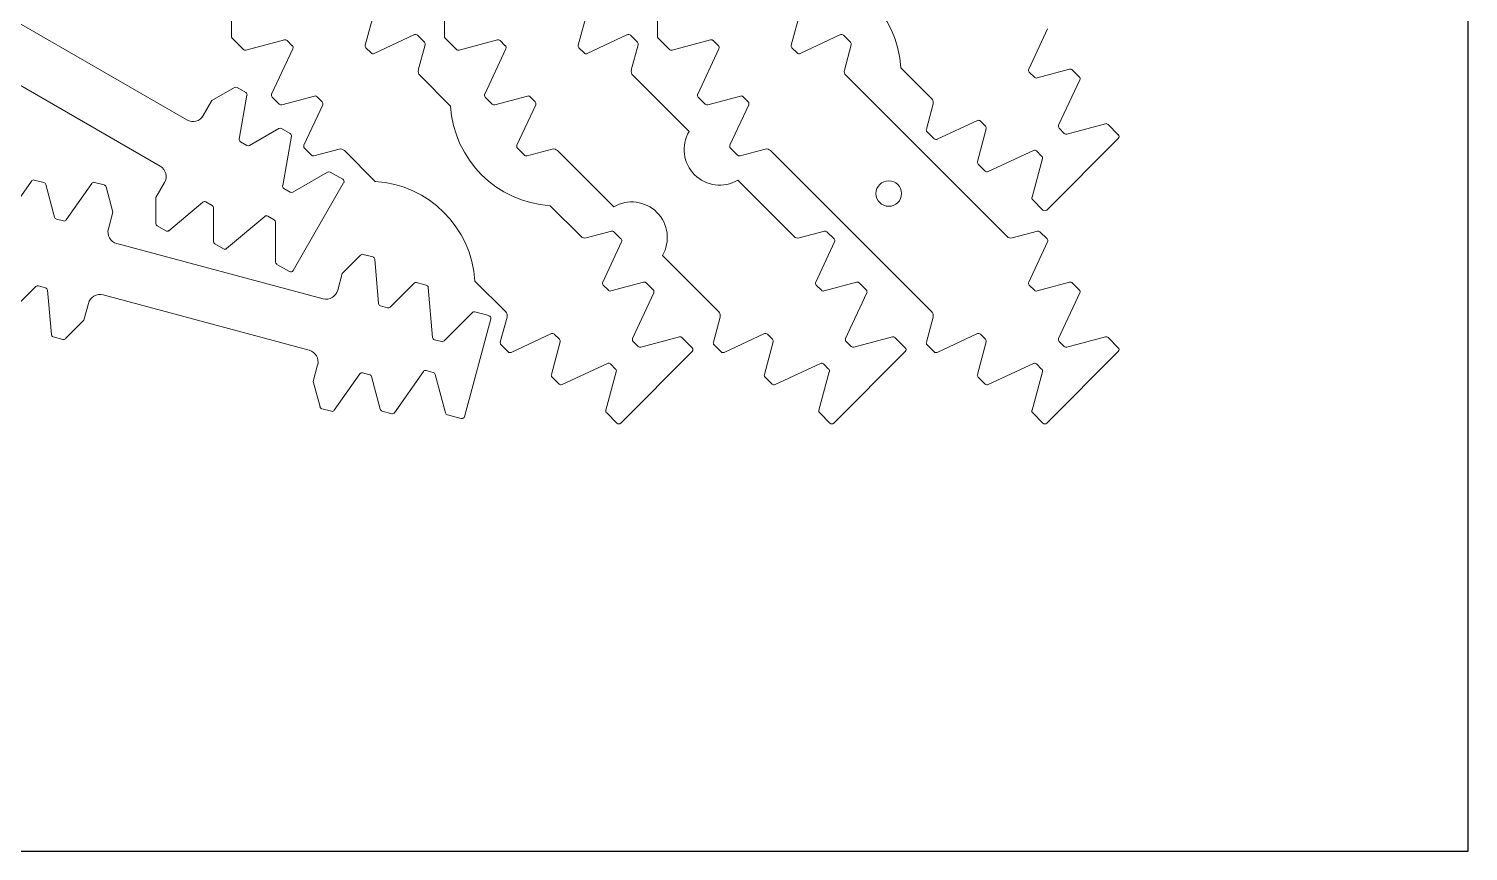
# Model space of a CAD drawing. Header units: millimetres. Extents: x 0 to 1040, y 0 to 600.
# Drawn here: x 769.7 to 1040, y 0 to 154.4 of the extents above; entities that cross this region are included whole.
import ezdxf

# ---------------------------------------------------------------- set-up
doc = ezdxf.new("R2010")
doc.units = ezdxf.units.MM
for name, color, linetype in [('Q3_NORMAL', 3, 'Continuous'), ('Q4_MEDIUM', 4, 'Continuous'), ('Q5_HIGH', 5, 'Continuous'), ('SHEET', 7, 'Continuous')]:
    doc.layers.add(name, color=color, linetype=linetype)

msp = doc.modelspace()

# ---------------------------------------------------------------- linework, layer by layer
at = {"layer": 'Q3_NORMAL', "color": 3, "lineweight": 13}
for p, q in [((807.74, 152.98), (807.74, 156.8)), ((847.74, 152.98), (847.74, 156.8)), ((887.74, 152.98), (887.74, 156.8))]:
    msp.add_line(p, q, dxfattribs=at)
at = {"layer": 'Q3_NORMAL', "color": 3, "linetype": 'Continuous', "lineweight": 13}
for p, q in [((957.48, 146.82), (961.01, 154.39)), ((807.89, 152.62), (810.01, 150.5)), ((818.23, 152.18), (819.19, 151.22)), ((834.55, 149.76), (842.11, 153.29)), ((842.68, 153.19), (843.99, 151.87)), ((847.89, 152.62), (850.01, 150.5)), ((858.23, 152.18), (859.19, 151.22)), ((874.55, 149.76), (882.11, 153.29)), ((882.68, 153.19), (883.99, 151.87)), ((887.89, 152.62), (890.01, 150.5)), ((898.23, 152.18), (899.19, 151.22)), ((914.55, 149.76), (922.11, 153.29)), ((922.68, 153.19), (923.99, 151.87)), ((819.29, 150.65), (815.31, 142.13)), ((833.02, 150.82), (833.98, 149.86)), ((859.29, 150.65), (855.31, 142.13)), ((873.02, 150.82), (873.98, 149.86)), ((899.29, 150.65), (895.31, 142.13)), ((913.02, 150.82), (913.98, 149.86)), ((958.55, 145.3), (957.58, 146.26)), ((966.96, 145.37), (965.65, 146.68)), ((810.44, 142.42), (808.83, 143.35)), ((963.09, 136.27), (967.06, 144.8)), ((809.24, 133.68), (810.68, 141.9)), ((815.41, 141.56), (816.73, 140.25)), ((823.83, 141.63), (824.79, 140.67)), ((855.41, 141.56), (856.73, 140.25)), ((863.83, 141.63), (864.79, 140.67)), ((895.41, 141.56), (896.73, 140.25)), ((903.83, 141.63), (904.79, 140.67)), ((824.89, 140.1), (821.36, 132.54)), ((864.89, 140.1), (861.36, 132.54)), ((904.89, 140.1), (901.36, 132.54)), ((818.77, 134.73), (817.16, 135.66)), ((947.83, 137.17), (940.26, 133.64)), ((949.35, 136.1), (948.39, 137.07)), ((964.15, 134.75), (963.18, 135.71)), ((974.28, 134.51), (972.36, 136.43)), ((810.66, 132.48), (809.48, 133.17)), ((817.38, 124.94), (819.01, 134.21)), ((939.7, 133.74), (938.38, 135.06)), ((974.28, 133.81), (960.85, 120.37)), ((821.46, 131.98), (822.78, 130.66)), ((861.46, 131.98), (862.78, 130.66)), ((901.46, 131.98), (902.78, 130.66)), ((958.38, 131.57), (949.85, 127.59)), ((959.9, 130.5), (958.94, 131.47)), ((828.65, 126.14), (826.3, 127.5)), ((949.28, 127.69), (947.97, 129)), ((764.81, 118.09), (770.2, 125.8)), ((770.74, 126), (772.54, 125.51)), ((776.75, 118.52), (781.53, 125.35)), ((782.07, 125.55), (783.87, 125.07)), ((818.8, 123.74), (817.62, 124.42)), ((828.83, 125.46), (819.33, 109)), ((802.41, 121.86), (796.01, 116.49)), ((804.16, 121.23), (802.98, 121.91)), ((960.14, 120.37), (958.22, 122.29)), ((814.05, 119.18), (806.84, 113.13)), ((815.8, 118.55), (814.62, 119.23)), ((774.89, 118.67), (776.21, 118.32)), ((795.44, 116.44), (793.83, 117.37)), ((880.91, 114.95), (879.59, 116.27)), ((920.91, 114.95), (919.59, 116.27)), ((960.91, 114.95), (959.59, 116.27)), ((806.27, 113.08), (804.66, 114.01)), ((877.48, 106.82), (881.01, 114.39)), ((917.48, 106.82), (921.01, 114.39)), ((957.48, 106.82), (961.01, 114.39)), ((834.3, 111.55), (832.5, 112.03)), ((835.4, 102.8), (834.67, 111.11)), ((818.65, 108.82), (816.3, 110.17)), ((771.53, 106.12), (772.84, 105.76)), ((844.34, 106.28), (842.54, 106.76)), ((845.52, 96.46), (844.7, 105.84)), ((878.55, 105.3), (877.58, 106.26)), ((886.96, 105.37), (885.65, 106.68)), ((918.55, 105.3), (917.58, 106.26)), ((926.96, 105.37), (925.65, 106.68)), ((958.55, 105.3), (957.58, 106.26)), ((966.96, 105.37), (965.65, 106.68)), ((773.21, 105.32), (773.94, 97.01)), ((883.09, 96.27), (887.06, 104.8)), ((923.09, 96.27), (927.06, 104.8)), ((963.09, 96.27), (967.06, 104.8)), ((837.08, 102.01), (835.77, 102.36)), ((856.1, 100.54), (853.48, 101.24)), ((856.45, 99.92), (851.54, 81.57)), ((774.31, 96.57), (776.1, 96.09)), ((847.21, 95.67), (845.89, 96.02)), ((859.7, 93.74), (858.38, 95.06)), ((867.83, 97.17), (860.26, 93.64)), ((869.35, 96.1), (868.39, 97.07)), ((884.15, 94.75), (883.18, 95.71)), ((894.28, 94.51), (892.36, 96.43)), ((899.7, 93.74), (898.38, 95.06)), ((907.83, 97.17), (900.26, 93.64)), ((909.35, 96.1), (908.39, 97.07)), ((924.15, 94.75), (923.18, 95.71)), ((934.28, 94.51), (932.36, 96.43)), ((939.7, 93.74), (938.38, 95.06)), ((947.83, 97.17), (940.26, 93.64)), ((949.35, 96.1), (948.39, 97.07)), ((964.15, 94.75), (963.18, 95.71)), ((974.28, 94.51), (972.36, 96.43)), ((894.28, 93.81), (880.85, 80.37)), ((934.28, 93.81), (920.85, 80.37)), ((974.28, 93.81), (960.85, 80.37)), ((831.86, 89.61), (827.08, 82.77)), ((833.72, 89.45), (832.4, 89.8)), ((843.8, 90.03), (838.4, 82.32)), ((845.66, 89.88), (844.34, 90.23)), ((878.38, 91.57), (869.85, 87.59)), ((879.9, 90.5), (878.94, 91.47)), ((918.38, 91.57), (909.85, 87.59)), ((919.9, 90.5), (918.94, 91.47)), ((958.38, 91.57), (949.85, 87.59)), ((959.9, 90.5), (958.94, 91.47)), ((869.28, 87.69), (867.97, 89)), ((909.28, 87.69), (907.97, 89)), ((949.28, 87.69), (947.97, 89)), ((826.54, 82.58), (824.74, 83.06)), ((837.87, 82.13), (836.07, 82.61)), ((850.92, 81.22), (848.3, 81.92)), ((880.14, 80.37), (878.22, 82.29)), ((920.14, 80.37), (918.22, 82.29)), ((960.14, 80.37), (958.22, 82.29))]:
    msp.add_line(p, q, dxfattribs=at)
at = {"layer": 'Q3_NORMAL', "color": 3, "lineweight": 13}
for centre in [(808.24, 152.98), (848.24, 152.98), (888.24, 152.98)]:
    msp.add_arc(centre, 0.5, 180, -135, dxfattribs=at)
at = {"layer": 'Q3_NORMAL', "color": 3, "linetype": 'Continuous', "lineweight": 13}
for centre, start, end in [((817.87, 151.83), 45, 105), ((842.32, 152.83), 45, 115), ((843.64, 151.52), -15, 45), ((857.87, 151.83), 45, 105), ((882.32, 152.83), 45, 115), ((883.64, 151.52), -15, 45), ((897.87, 151.83), 45, 105), ((922.32, 152.83), 45, 115), ((923.64, 151.52), -15, 45), ((810.36, 150.85), -135, -75), ((818.83, 150.87), -25, 45), ((833.37, 151.18), 165, -135), ((834.34, 150.21), -135, -65), ((850.36, 150.85), -135, -75), ((858.83, 150.87), -25, 45), ((873.37, 151.18), 165, -135), ((874.34, 150.21), -135, -65), ((890.36, 150.85), -135, -75), ((898.83, 150.87), -25, 45), ((913.37, 151.18), 165, -135), ((914.34, 150.21), -135, -65), ((957.94, 146.61), 155, -135), ((965.29, 146.33), 45, 105), ((808.58, 142.92), 60, 120), ((958.9, 145.65), -135, -75), ((966.61, 145.01), -25, 45), ((810.19, 141.99), -10, 60), ((815.76, 141.92), 155, -135), ((823.47, 141.28), 45, 105), ((824.44, 140.31), -25, 45), ((855.76, 141.92), 155, -135), ((863.47, 141.28), 45, 105), ((864.44, 140.31), -25, 45), ((895.76, 141.92), 155, -135), ((903.47, 141.28), 45, 105), ((904.44, 140.31), -25, 45), ((817.08, 140.6), -135, -75), ((857.08, 140.6), -135, -75), ((897.08, 140.6), -135, -75), ((816.91, 135.23), 60, 120), ((938.74, 135.41), 165, -135), ((948.04, 136.71), 45, 115), ((949, 135.75), -15, 45), ((963.54, 136.06), 155, -135), ((972.01, 136.08), 45, 105), ((809.73, 133.6), 170, -120), ((810.91, 132.92), -120, -60), ((818.52, 134.3), -10, 60), ((821.82, 132.33), 155, -135), ((861.82, 132.33), 155, -135), ((901.82, 132.33), 155, -135), ((940.05, 134.09), -135, -65), ((964.5, 135.1), -135, -75), ((973.93, 134.16), -45, 45), ((823.13, 131.01), -135, -75), ((863.13, 131.01), -135, -75), ((903.13, 131.01), -135, -75), ((958.59, 131.11), 45, 115), ((959.55, 130.15), -15, 45), ((826.05, 127.06), 60, 120), ((948.32, 129.36), 165, -135), ((949.64, 128.04), -135, -65), ((770.61, 125.51), 75, 145), ((772.41, 125.03), 15, 75), ((781.94, 125.07), 75, 145), ((783.74, 124.58), 15, 75), ((817.87, 124.86), 170, -120), ((828.4, 125.71), -30, 60), ((802.73, 121.47), 60, 130), ((819.05, 124.18), -120, -60), ((958.57, 122.64), 165, -135), ((775.02, 119.16), -165, -105), ((803.91, 120.79), 0, 60), ((814.37, 118.79), 60, 130), ((960.49, 120.72), -135, -45), ((776.34, 118.8), -105, -35), ((794.08, 117.81), 180, -120), ((795.69, 116.88), -120, -50), ((815.55, 118.11), 0, 60), ((879.24, 115.92), 45, 105), ((919.24, 115.92), 45, 105), ((959.24, 115.92), 45, 105), ((804.91, 114.44), 180, -120), ((880.56, 114.6), -25, 45), ((920.56, 114.6), -25, 45), ((960.56, 114.6), -25, 45), ((806.52, 113.51), -120, -50), ((832.37, 111.55), 75, 135), ((834.17, 111.07), 5, 75), ((816.55, 110.61), 180, -120), ((818.9, 109.25), -120, -30), ((771.4, 105.63), 75, 135), ((772.71, 105.28), 5, 75), ((842.41, 106.28), 75, 135), ((844.21, 105.79), 5, 75), ((877.94, 106.61), 155, -135), ((885.29, 106.33), 45, 105), ((917.94, 106.61), 155, -135), ((925.29, 106.33), 45, 105), ((957.94, 106.61), 155, -135), ((965.29, 106.33), 45, 105), ((835.9, 102.84), -175, -105), ((878.9, 105.65), -135, -75), ((886.61, 105.01), -25, 45), ((918.9, 105.65), -135, -75), ((926.61, 105.01), -25, 45), ((958.9, 105.65), -135, -75), ((966.61, 105.01), -25, 45), ((837.21, 102.49), -105, -45), ((853.35, 100.75), 75, 135), ((855.97, 100.05), -15, 75), ((774.44, 97.05), -175, -105), ((776.23, 96.57), -105, -45), ((846.02, 96.51), -175, -105), ((847.34, 96.15), -105, -45), ((858.74, 95.41), 165, -135), ((868.04, 96.71), 45, 115), ((869, 95.75), -15, 45), ((883.54, 96.06), 155, -135), ((884.5, 95.1), -135, -75), ((892.01, 96.08), 45, 105), ((898.74, 95.41), 165, -135), ((908.04, 96.71), 45, 115), ((909, 95.75), -15, 45), ((923.54, 96.06), 155, -135), ((924.5, 95.1), -135, -75), ((932.01, 96.08), 45, 105), ((938.74, 95.41), 165, -135), ((948.04, 96.71), 45, 115), ((949, 95.75), -15, 45), ((963.54, 96.06), 155, -135), ((964.5, 95.1), -135, -75), ((972.01, 96.08), 45, 105), ((860.05, 94.09), -135, -65), ((893.93, 94.16), -45, 45), ((900.05, 94.09), -135, -65), ((933.93, 94.16), -45, 45), ((940.05, 94.09), -135, -65), ((973.93, 94.16), -45, 45), ((832.27, 89.32), 75, 145), ((833.59, 88.97), 15, 75), ((844.21, 89.75), 75, 145), ((845.53, 89.39), 15, 75), ((868.32, 89.36), 165, -135), ((878.59, 91.11), 45, 115), ((879.55, 90.15), -15, 45), ((908.32, 89.36), 165, -135), ((918.59, 91.11), 45, 115), ((919.55, 90.15), -15, 45), ((948.32, 89.36), 165, -135), ((958.59, 91.11), 45, 115), ((959.55, 90.15), -15, 45), ((869.64, 88.04), -135, -65), ((909.64, 88.04), -135, -65), ((949.64, 88.04), -135, -65), ((824.87, 83.54), -165, -105), ((826.67, 83.06), -105, -35), ((836.2, 83.09), -165, -105), ((837.99, 82.61), -105, -35), ((848.43, 82.4), -165, -105), ((851.05, 81.7), -105, -15), ((878.57, 82.64), 165, -135), ((918.57, 82.64), 165, -135), ((958.57, 82.64), 165, -135), ((880.49, 80.72), -135, -45), ((920.49, 80.72), -135, -45), ((960.49, 80.72), -135, -45)]:
    msp.add_arc(centre, 0.5, start, end, dxfattribs=at)
at = {"layer": 'Q4_MEDIUM', "color": 4, "linetype": 'Continuous', "lineweight": 13}
for p, q in [((834.53, 157.44), (832.89, 151.31)), ((874.53, 157.44), (872.89, 151.31)), ((914.53, 157.44), (912.89, 151.31)), ((810.49, 150.37), (817.74, 152.31)), ((844.12, 151.39), (842.85, 146.65)), ((850.49, 150.37), (857.74, 152.31)), ((884.12, 151.39), (882.85, 146.65)), ((890.49, 150.37), (897.74, 152.31)), ((924.12, 151.39), (922.85, 146.65)), ((939.26, 141.24), (933.47, 147.04)), ((965.16, 146.81), (959.03, 145.17)), ((808.33, 143.35), (804.08, 140.9)), ((843.11, 145.68), (848.9, 139.89)), ((883.11, 145.68), (893.69, 135.1)), ((923.11, 145.68), (953.41, 115.39)), ((804.08, 140.9), (802.46, 138.09)), ((817.21, 140.12), (823.34, 141.76)), ((857.21, 140.12), (863.34, 141.76)), ((897.21, 140.12), (903.34, 141.76)), ((938.25, 135.54), (939.52, 140.28)), ((816.66, 135.66), (811.16, 132.48)), ((947.84, 129.49), (949.48, 135.62)), ((971.88, 136.56), (964.63, 134.62)), ((823.26, 130.53), (828, 131.8)), ((828.97, 131.54), (834.76, 125.75)), ((863.26, 130.53), (868, 131.8)), ((868.97, 131.54), (879.55, 120.96)), ((903.26, 130.53), (908, 131.8)), ((908.97, 131.54), (939.26, 101.24)), ((958.09, 122.77), (960.03, 130.02)), ((825.8, 127.5), (819.3, 123.74)), ((772.89, 125.16), (774.54, 119.03)), ((784.22, 124.71), (785.49, 119.97)), ((793.58, 122.71), (795.2, 125.52)), ((913.41, 115.39), (902.82, 125.97)), ((793.58, 117.81), (793.58, 122.71)), ((785.49, 119.97), (784.65, 116.83)), ((804.41, 114.44), (804.41, 120.79)), ((873.41, 115.39), (867.61, 121.18)), ((816.05, 110.61), (816.05, 118.11)), ((879.11, 116.4), (874.37, 115.13)), ((919.11, 116.4), (914.37, 115.13)), ((959.11, 116.4), (954.37, 115.13)), ((832.02, 111.91), (828.55, 108.44)), ((899.26, 101.24), (888.68, 111.83)), ((828.55, 108.44), (827.71, 105.31)), ((766.55, 101.5), (771.04, 105.99)), ((842.05, 106.63), (837.56, 102.14)), ((859.26, 101.24), (853.47, 107.04)), ((885.16, 106.81), (879.03, 105.17)), ((925.16, 106.81), (919.03, 105.17)), ((965.16, 106.81), (959.03, 105.17)), ((780.06, 99.69), (780.9, 102.83)), ((853, 101.11), (847.69, 95.8)), ((858.25, 95.54), (859.52, 100.28)), ((898.25, 95.54), (899.52, 100.28)), ((938.25, 95.54), (939.52, 100.28)), ((776.59, 96.22), (780.06, 99.69)), ((867.84, 89.49), (869.48, 95.62)), ((891.88, 96.56), (884.63, 94.62)), ((907.84, 89.49), (909.48, 95.62)), ((931.88, 96.56), (924.63, 94.62)), ((947.84, 89.49), (949.48, 95.62)), ((971.88, 96.56), (964.63, 94.62)), ((823.12, 88.15), (823.95, 91.28)), ((847.95, 82.27), (846.01, 89.52)), ((878.09, 82.77), (880.03, 90.02)), ((918.09, 82.77), (920.03, 90.02)), ((958.09, 82.77), (960.03, 90.02)), ((824.39, 83.41), (823.12, 88.15)), ((835.71, 82.96), (834.07, 89.1))]:
    msp.add_line(p, q, dxfattribs=at)
for centre, start, end in [((843.82, 146.39), 165, -135), ((883.82, 146.39), 165, -135), ((923.82, 146.39), 165, -135), ((938.56, 140.54), -15, 45), ((828.26, 130.83), 45, 105), ((868.26, 130.83), 45, 105), ((908.26, 130.83), 45, 105), ((874.11, 116.09), -135, -75), ((914.11, 116.09), -135, -75), ((954.11, 116.09), -135, -75), ((858.56, 100.54), -15, 45), ((898.56, 100.54), -15, 45), ((938.56, 100.54), -15, 45)]:
    msp.add_arc(centre, 1, start, end, dxfattribs=at)
at = {"layer": 'Q5_HIGH', "color": 5, "linetype": 'Continuous', "lineweight": 13}
for p, q in [((764.67, 157.3), (799.39, 137.27)), ((759.67, 148.64), (794.38, 128.59)), ((786.24, 114.08), (824.96, 103.71)), ((783.65, 104.42), (822.36, 94.04))]:
    msp.add_line(p, q, dxfattribs=at)
msp.add_circle((931.19, 123.46), 2.4, dxfattribs=at)
for centre, radius, start, end in [((913.51, 145.79), 20, 3.5904, 86.4096), ((800.51, 139.22), 2.25, -119.9865, -30), ((868.86, 141.14), 20, -176.4096, -93.5904), ((899.44, 131.71), 6.67, 149.4775, -59.4775), ((793.25, 126.64), 2.25, -30, 59.9865), ((833.51, 105.79), 20, 3.5904, 86.4096), ((882.94, 115.21), 6.67, -30.5225, 120.5225), ((786.82, 116.25), 2.25, 165, -104.9865), ((783.07, 102.25), 2.25, 74.9856, 164.9991), ((825.54, 105.89), 2.25, -104.9865, -15), ((821.78, 91.86), 2.25, -15, 74.9865)]:
    msp.add_arc(centre, radius, start, end, dxfattribs=at)
at = {"layer": 'SHEET', "color": 7, "linetype": 'Continuous'}
for p, q in [((1040, 0), (1040, 600)), ((540, 0), (1040, 0))]:
    msp.add_line(p, q, dxfattribs=at)

doc.saveas('drawing.dxf')
